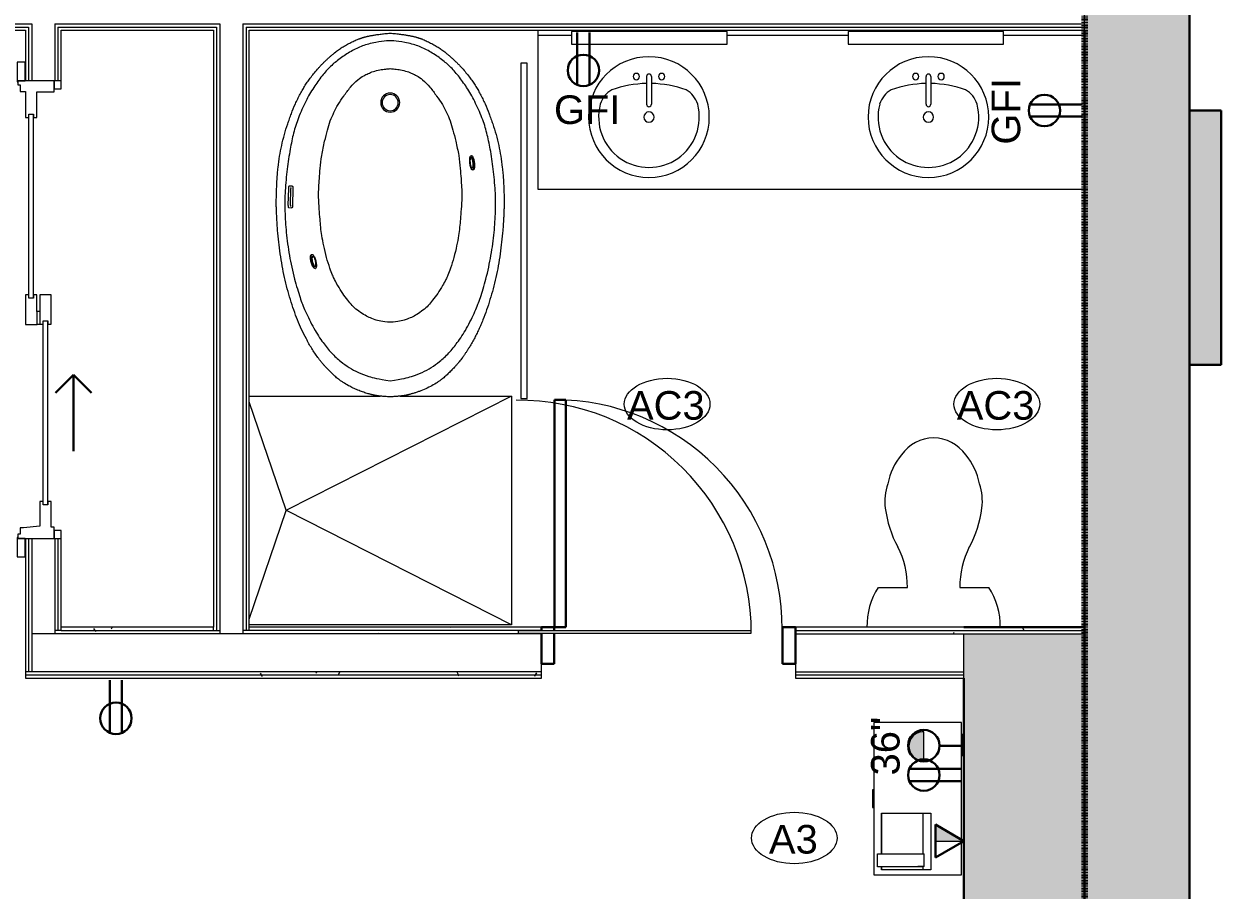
# Model space of a CAD drawing. Header units: inches. Extents: x -1159 to 2819, y -194 to 4438.
# Drawn here: x -165.3 to 23.2, y 214.9 to 351.2 of the extents above; entities that cross this region are included whole.
import ezdxf

# ---------------------------------------------------------------- set-up
doc = ezdxf.new("R2010")
doc.units = ezdxf.units.IN
doc.header["$MEASUREMENT"] = 0
doc.linetypes.add('Dash', pattern=[0.25, 0.125, -0.125])
for name, color, linetype, lineweight in [('A-ANNO-MATC', 214, 'Dash', 140), ('A-ANNO-NOTE', 131, 'Continuous', 40), ('A-DETL-GENF', 92, 'Continuous', 9), ('A-DOOR', 31, 'Continuous', 18), ('A-DOOR-FRAM', 31, 'Continuous', 30), ('A-DOOR-GLAZ', 31, 'Continuous', 9), ('A-DOOR-OPNG', 31, 'Continuous', 30), ('A-GLAZ-CURT', 52, 'Continuous', 9), ('A-WALL', 113, 'Continuous', 18), ('A-WALL-PATT', 111, 'Continuous', 18), ('I-FURN', 30, 'Continuous', 9), ('I-WALL', 2, 'Continuous', 18), ('P-SANR-FIXT', 6, 'Continuous', 9), ('Q-CASE', 31, 'Continuous', 9), ('Q-SPCQ', 91, 'Continuous', 9), ('Q-SPCQ-IDEN', 132, 'Continuous', 9)]:
    doc.layers.add(name, color=color, linetype=linetype, lineweight=lineweight)
doc.styles.add('Arial', font='arial.ttf', dxfattribs={"height": 4.5})
doc.styles.add('Swis721 Lt BT', font='swissl.ttf', dxfattribs={"height": 4.5})
pattern_1 = [(0, (0, 0), (15.36, 3.84), [0.634, -10.886, 0.634, -10.886, -61.44]), (0, (0, 0), (15.36, 3.84), [-23.04, 0.634, -22.406, 0.634, -10.886, -26.88]), (0, (0, 0), (15.36, 3.84), [-57.6, 0.634, -7.046, 0.634, -18.566]), (120, (5.76, 1.92), (-11.005538, 11.38215), [0.634, -10.886, 0.634, -10.886, -61.44]), (120, (5.76, 1.92), (-11.005538, 11.38215), [-23.04, 0.634, -22.406, 0.634, -10.886, -26.88]), (120, (5.76, 1.92), (-11.005538, 11.38215), [-57.6, 0.634, -7.046, 0.634, -18.566]), (240, (7.68, 9.6), (-4.354462, -15.22215), [0.634, -10.886, 0.634, -10.886, -61.44]), (240, (7.68, 9.6), (-4.354462, -15.22215), [-23.04, 0.634, -22.406, 0.634, -10.886, -26.88]), (240, (7.68, 9.6), (-4.354462, -15.22215), [-57.6, 0.634, -7.046, 0.634, -18.566])]

# ---------------------------------------------------------------- blocks, each defined once
blk = doc.blocks.new('Door-Sliding-JELD-WEN-2_Panel-Stationary_Active-Wide_Stile-EpicVue - D6 6_ X 8_-8222146-3RD FLOOR - POWER _ SIGNAL B')
at = {"layer": 'A-DETL-GENF'}
for p, q in [((-35.86, 4.12), (-38.91, 4.12)), ((-38.91, 4.12), (-38.91, 2.86)), ((-36, 2.86), (-36, 4.04)), ((-36, 4.04), (-35.86, 4.04)), ((-35.34, 4.01), (-36, 4.01)), ((-36, 4.01), (-36, -1.74)), ((-35.86, 4.04), (-35.86, 4.12)), ((-35.34, 3.61), (-35.34, 4.01)), ((36, 4.01), (35.34, 4.01)), ((35.34, 4.01), (35.34, 3.61)), ((35.86, 4.12), (35.86, 4.04)), ((38.91, 4.12), (35.86, 4.12)), ((35.86, 4.04), (36, 4.04)), ((36, 4.04), (36, 2.86)), ((36, -1.74), (36, 4.01)), ((38.91, 2.86), (38.91, 4.12)), ((-38.91, 2.86), (-36, 2.86)), ((-34.34, 3.61), (-35.34, 3.61)), ((-34.34, 3.12), (-34.34, 3.61)), ((-34.11, 0.52), (-34.34, 3.12)), ((2.32, 2.8), (-2.37, 2.8)), ((-2.37, 2.8), (-2.37, 0.96)), ((1.78, 1.54), (1.78, 2.29)), ((1.78, 2.29), (2.32, 2.29)), ((2.32, 2.29), (2.32, 2.8)), ((30.2, 2.8), (30.2, 2.29)), ((34.33, 2.8), (30.2, 2.8)), ((30.2, 2.29), (30.75, 2.29)), ((30.75, 2.29), (30.75, 1.54)), ((35.34, 3.61), (34.33, 3.61)), ((34.33, 3.61), (34.33, 2.8)), ((36, 2.86), (38.91, 2.86)), ((-30.21, 0.52), (-34.11, 0.52)), ((-30.75, -0.74), (-30.75, 0.01)), ((-30.75, 0.01), (-30.21, 0.01)), ((-30.21, 0.01), (-30.21, 0.52)), ((-2.37, 0.96), (-2.32, 0.96)), ((-2.32, 1.01), (-2.32, 0.96)), ((-0.28, 1.01), (-2.32, 1.01)), ((-2.32, 0.96), (-2.32, 0.01)), ((-0.28, 0.52), (-2.32, 0.52)), ((-2.32, 0.01), (-1.78, 0.01)), ((-1.78, 0.01), (-1.78, -0.74)), ((-0.28, 0.52), (-0.28, 1.01)), ((-0.28, 1.01), (2.31, 1.01)), ((2.31, 0.52), (-0.28, 0.52)), ((2.31, 1.54), (1.78, 1.54)), ((2.31, 1.01), (2.31, 1.54)), ((2.31, -1.27), (2.31, 0.52)), ((30.75, 1.54), (30.21, 1.54)), ((30.21, 1.54), (30.21, 1.01)), ((30.21, 1.01), (34.25, 1.01)), ((34.25, 1.01), (34.25, -1.74)), ((-36, -1.74), (-34.25, -1.74)), ((-34.25, -1.74), (-34.25, -1.27)), ((-34.25, -1.27), (-30.22, -1.27)), ((-30.22, -0.74), (-30.75, -0.74)), ((-30.22, -1.27), (-30.22, -0.74)), ((-1.78, -0.74), (-2.31, -0.74)), ((-2.31, -0.74), (-2.31, -1.27)), ((-2.31, -1.27), (2.31, -1.27)), ((34.25, -1.74), (36, -1.74))]:
    blk.add_line(p, q, dxfattribs=at)
at = {"layer": 'A-DOOR-FRAM', "lineweight": 9}
for p, q in [((-34.75, -1.74), (-36, -1.74)), ((-36, -1.74), (-36, -2.81)), ((-34.75, -2.81), (-34.75, -1.74)), ((34.75, -1.74), (34.75, -2.81)), ((36, -1.74), (34.75, -1.74)), ((36, -2.81), (36, -1.74)), ((-36, -2.81), (-34.75, -2.81)), ((34.75, -2.81), (36, -2.81))]:
    blk.add_line(p, q, dxfattribs=at)
at = {"layer": 'A-DOOR-GLAZ'}
for p, q in [((1.78, 2.29), (30.75, 2.29)), ((-30.75, 0.01), (-1.78, 0.01)), ((1.78, 1.54), (30.75, 1.54)), ((-30.75, -0.74), (-1.78, -0.74))]:
    blk.add_line(p, q, dxfattribs=at)
at = {"layer": 'A-DOOR-OPNG'}
for p, q in [((-13.1, -1.92), (-10.27, -4.75)), ((-10.27, -4.75), (-22.27, -4.75)), ((-13.1, -7.58), (-10.27, -4.75))]:
    blk.add_line(p, q, dxfattribs=at)
blk = doc.blocks.new('Single Flush - D2 3_ X 8_-8439197-3RD FLOOR - POWER _ SIGNAL B')
at = {"layer": 'A-DOOR', "lineweight": 30}
for p, q in [((16.15625, -4), (17.90625, -4)), ((16.15625, -39.8125), (16.15625, -4)), ((17.90625, -4), (17.90625, -39.8125)), ((17.90625, -39.8125), (16.15625, -39.8125))]:
    blk.add_line(p, q, dxfattribs=at)
at = {"layer": 'A-DOOR', "lineweight": 9}
blk.add_arc((17.90625, -4), 35.8125, 179.5, 270, dxfattribs=at)
at = {"layer": 'A-DOOR-FRAM'}
for p, q in [((-20, 1.75), (-20, -4)), ((-20, 1.75), (-18, 1.75)), ((-18, 1.75), (-18, -4)), ((18.000004, 1.75), (18.000004, -3.0625)), ((18.000004, 1.75), (20.000004, 1.75)), ((20.000004, 1.75), (20.000004, -3.0625)), ((18.000004, -3.4375), (18.000004, -4)), ((20.000004, -3.4375), (20.000004, -4)), ((-20, -4), (-18, -4)), ((18.000004, -4), (20.000004, -4))]:
    blk.add_line(p, q, dxfattribs=at)
blk = doc.blocks.new('Bed_Side_Table_5122 - T-4-6544423-3RD FLOOR - POWER _ SIGNAL B')
at = {"layer": 'I-FURN'}
for p, q in [((12, 3.99), (-12, 3.99)), ((-12, 3.99), (-12, -9.79)), ((12, -9.79), (12, 3.99)), ((-12, -9.79), (-1.38, -9.79)), ((-1.38, -9.79), (-1.38, -10)), ((-1.38, -9.79), (1.38, -9.79)), ((-1.38, -10), (1.38, -10)), ((1.38, -10), (1.38, -9.79)), ((1.38, -9.79), (12, -9.79))]:
    blk.add_line(p, q, dxfattribs=at)
blk = doc.blocks.new('P-Toilet-Floor-3D - Floor Mount-V16-3RD FLOOR - POWER _ SIGNAL B')
at = {"layer": 'P-SANR-FIXT'}
for p, q in [((-8.7, 8.31), (-4.13, 8.31)), ((4.13, 8.31), (8.7, 8.31))]:
    blk.add_line(p, q, dxfattribs=at)
for centre, radius, start, end in [((0.18, 25.42), 6.45, 91.5969, 144.1622), ((-0.18, 25.42), 6.45, 35.8378, 88.4031), ((2.68, 22.72), 10.08, 140.0681, 169.0843), ((-2.68, 22.72), 10.08, 10.9157, 39.9319), ((0.88, 21.86), 8.56, 161.1064, 187.2133), ((-0.88, 21.86), 8.56, 352.7867, 18.8936), ((9.41, 22.94), 17.16, 187.2133, 208.7603), ((-9.41, 22.94), 17.16, 331.2397, 352.7867), ((-17.85, 8.46), 13.72, 359.3911, 27.0003), ((17.85, 8.46), 13.72, 152.9997, 180.6089), ((0.69, 2.25), 11.19, 147.1473, 181.0584), ((-0.69, 2.25), 11.19, 358.9416, 32.8527)]:
    blk.add_arc(centre, radius, start, end, dxfattribs=at)
blk = doc.blocks.new('CW-Single Glass Door - Type 1-8439199-3RD FLOOR - POWER _ SIGNAL B')
at = {"layer": 'A-DOOR'}
for p, q in [((-17.96875, -0.375), (-18.34375, -0.375)), ((-18.34375, -0.375), (-18.34375, -37.0625)), ((-17.96875, -37.0625), (-17.96875, -0.375)), ((-18.34375, -37.0625), (-17.96875, -37.0625))]:
    blk.add_line(p, q, dxfattribs=at)
at = {"layer": 'A-DOOR', "lineweight": 9}
blk.add_arc((-18.34375, -0.375), 36.6875, 270, 0.5, dxfattribs=at)
blk = doc.blocks.new('System Panel - Glazed-8165639-3RD FLOOR - POWER _ SIGNAL B')
at = {"layer": 'A-GLAZ-CURT', "lineweight": 18}
for p, q in [((26.38, -0.75), (-26.38, -0.75)), ((-26.38, -0.75), (-26.38, -1.75)), ((-26.38, -1.75), (26.38, -1.75)), ((26.38, -1.75), (26.38, -0.75))]:
    blk.add_line(p, q, dxfattribs=at)
blk = doc.blocks.new('Vanity Counter Top w Round Sink Hole - 24_ Depth-V26-3RD FLOOR - POWER _ SIGNAL B')
at = {"layer": 'Q-CASE'}
for p, q in [((-52.26, 0), (-52.26, -25)), ((-52.26, -0.75), (-46.97, -0.75)), ((-22.47, -0.75), (-3.43, -0.75)), ((21.07, -0.75), (33.82, -0.75)), ((-52.26, -25), (33.82, -25))]:
    blk.add_line(p, q, dxfattribs=at)
blk = doc.blocks.new('Sink Vanity-Round - 19_ x 19_-4918671-3RD FLOOR - POWER _ SIGNAL B')
at = {"layer": 'P-SANR-FIXT'}
for p, q in [((3.43, 9.73), (3.43, 5.36)), ((4.18, 9.73), (4.18, 5.36))]:
    blk.add_line(p, q, dxfattribs=at)
for centre, radius, start, end in [((3.81, 3.35), 9.5, 90, 270), ((3.81, 3.35), 9.5, 270, 90), ((1.81, 9.73), 0.5, 360, 180), ((1.81, 9.73), 0.5, 180, 360), ((3.81, 9.73), 0.375, 360, 180), ((5.81, 9.73), 0.5, 0, 180), ((5.81, 9.73), 0.5, 180, 360), ((0.05, 4.11), 4.12, 120.7927, 162.1904), ((3.81, -9.17), 17.81, 91.2067, 109.2086), ((3.81, -9.17), 17.81, 70.7914, 88.7933), ((7.56, 4.11), 4.12, 17.8096, 59.2073), ((3.81, 3.35), 7.93, 165.3071, 14.6929), ((3.81, 3.35), 0.812, 360, 180), ((3.81, 5.36), 0.375, 180, 360), ((3.81, 3.35), 0.813, 180, 360)]:
    blk.add_arc(centre, radius, start, end, dxfattribs=at)
blk = doc.blocks.new('downloadobjectfile_id_236f7131-f753-4b41-a4ac-6b6cf5932f67 - Bath tub-7335229-3RD FLOOR - POWER _ SIGNAL B')
at = {"layer": 'P-SANR-FIXT'}
for p, q in [((6.24, -12.4), (6.23, -12.33)), ((8.41, -11.78), (8.42, -11.84)), ((-4.58, -15.85), (-4.58, -15.48)), ((-4.21, -15.32), (-1.45, -15.38)), ((-1.52, -15.72), (-4.15, -15.66)), ((-1.53, -16.05), (-4.15, -15.99)), ((-1.09, -15.55), (-1.1, -15.94))]:
    blk.add_line(p, q, dxfattribs=at)
for centre, radius, start, end in [((-17.67, 0), 1.5, 0, 180), ((-17.67, 0), 1.5, 180, 0), ((-17.67, 0), 1.27, 360, 180), ((-17.67, 0), 1.27, 180, 360), ((-4.14, -15.3), 0.361, 238.436, 268.7436), ((-1.51, -15.36), 0.361, 268.7436, 299.0511)]:
    blk.add_arc(centre, radius, start, end, dxfattribs=at)
for points, knots in [([(-28.62, 0), (-28.59, 0.3), (-28.53, 0.87), (-28.45, 1.49), (-28.39, 1.94), (-28.35, 2.24), (-28.3, 2.53), (-28.26, 2.79), (-28.21, 3.04), (-28.17, 3.26), (-28.13, 3.46), (-28.08, 3.65), (-28.04, 3.83), (-28, 3.99), (-27.96, 4.14), (-27.92, 4.28), (-27.88, 4.41), (-27.84, 4.53), (-27.8, 4.65), (-27.77, 4.76), (-27.73, 4.86), (-27.68, 5), (-27.59, 5.22), (-27.47, 5.51), (-27.31, 5.84), (-27.14, 6.18), (-26.96, 6.54), (-26.76, 6.89), (-26.5, 7.35), (-26.26, 7.75), (-25.99, 8.13), (-25.77, 8.43), (-25.52, 8.74), (-25.23, 9.09), (-24.91, 9.46), (-24.56, 9.85), (-24.2, 10.24), (-23.83, 10.62), (-23.46, 10.98), (-22.97, 11.43), (-22.38, 11.94), (-21.69, 12.48), (-21.04, 12.95), (-20.4, 13.38), (-19.74, 13.78), (-19.02, 14.18), (-18.26, 14.57), (-17.23, 15.06), (-16.2, 15.47), (-15.14, 15.86), (-14.04, 16.24), (-12.63, 16.68), (-10.95, 17.1), (-9.25, 17.42), (-7.78, 17.63), (-6.7, 17.73), (-6.07, 17.79), (-5.42, 17.83), (-4.61, 17.87), (-3.67, 17.91), (-2.84, 17.93), (-2.14, 17.94), (-1.51, 17.94), (-0.86, 17.92), (-0.13, 17.89), (0.68, 17.85), (1.54, 17.8), (2.73, 17.71), (4.26, 17.56), (6.12, 17.32), (8, 17.02), (9.84, 16.66), (11.62, 16.21), (13.32, 15.72), (14.96, 15.19), (16.27, 14.71), (17.29, 14.29), (18.04, 13.95), (18.78, 13.59), (19.52, 13.21), (20.13, 12.86), (20.62, 12.58), (20.99, 12.35), (21.36, 12.12), (21.72, 11.88), (22.09, 11.64), (22.57, 11.3), (23.03, 10.94), (23.47, 10.57), (23.9, 10.19), (24.29, 9.81), (24.65, 9.45), (24.91, 9.19), (25.15, 8.95), (25.38, 8.7), (25.61, 8.44), (25.84, 8.15), (26.09, 7.81), (26.43, 7.3), (26.88, 6.57), (27.37, 5.6), (27.71, 4.76), (27.93, 4.11), (28.06, 3.71), (28.14, 3.41), (28.21, 3.18), (28.25, 3.01), (28.29, 2.87), (28.31, 2.76), (28.34, 2.65), (28.36, 2.55), (28.39, 2.44), (28.41, 2.33), (28.43, 2.2), (28.45, 2.07), (28.47, 1.94), (28.49, 1.79), (28.51, 1.62), (28.52, 1.45), (28.54, 1.26), (28.56, 1.05), (28.58, 0.81), (28.6, 0.48), (28.61, 0.2), (28.63, 0)], [-1, -1, -1, -1, -0.996951, -0.993902, -0.992378, -0.990854, -0.989329, -0.987805, -0.98628, -0.984756, -0.983232, -0.981707, -0.980183, -0.978659, -0.977134, -0.97561, -0.974085, -0.972561, -0.971037, -0.969512, -0.967988, -0.966463, -0.963415, -0.957317, -0.95122, -0.945122, -0.939024, -0.932927, -0.926829, -0.914634, -0.908537, -0.902439, -0.896341, -0.890244, -0.884146, -0.878049, -0.871951, -0.865854, -0.859756, -0.853659, -0.841463, -0.829268, -0.817073, -0.804878, -0.792683, -0.780488, -0.768293, -0.756098, -0.731707, -0.719512, -0.707317, -0.682927, -0.658537, -0.634146, -0.609756, -0.597561, -0.591463, -0.585366, -0.573171, -0.560976, -0.54878, -0.536585, -0.52439, -0.512195, -0.5, -0.487805, -0.47561, -0.463415, -0.439024, -0.414634, -0.390244, -0.365854, -0.341463, -0.317073, -0.292683, -0.268293, -0.256098, -0.243902, -0.231707, -0.219512, -0.207317, -0.20122, -0.195122, -0.189024, -0.182927, -0.176829, -0.170732, -0.158537, -0.152439, -0.146341, -0.134146, -0.128049, -0.121951, -0.115854, -0.109756, -0.103659, -0.097561, -0.091463, -0.085366, -0.073171, -0.060976, -0.04878, -0.042683, -0.036585, -0.033537, -0.030488, -0.027439, -0.025915, -0.02439, -0.022866, -0.021341, -0.019817, -0.018293, -0.016768, -0.015244, -0.01372, -0.012195, -0.010671, -0.009146, -0.007622, -0.006098, -0.004573, -0.003049, 0, 0, 0, 0]), ([(26.08, 0), (25.81, 1.98), (25.43, 3.41), (24.83, 5.05), (23.97, 6.54), (23.1, 7.78), (21.67, 9.36), (19.97, 10.69), (18.1, 11.95), (14.76, 13.58), (13.29, 14.12), (9.78, 15.19), (6.45, 15.9), (2.72, 16.42), (-0.55, 16.6), (-3.75, 16.6), (-7.17, 16.24), (-10.26, 15.8), (-12.92, 15.24), (-15.15, 14.56), (-17.98, 13.29), (-19.96, 12.16), (-21.88, 10.76), (-23.4, 9.44), (-24.61, 7.94), (-25.79, 6.2), (-26.63, 4.38), (-27.13, 2.64), (-27.39, 0.55), (-27.41, 0.17), (-27.41, 0)], [-5.618031, -5.618031, -5.618031, -5.618031, -5.472777, -5.335466, -5.197124, -5.048198, -4.886878, -4.704995, -4.479113, -4.269816, -4.020987, -3.781025, -3.479735, -3.189582, -2.904969, -2.629635, -2.35856, -2.100984, -1.8741, -1.647719, -1.433473, -1.217917, -1.032673, -0.857374, -0.689547, -0.522133, -0.357647, -0.193219, -0.073837, 0, 0, 0, 0]), ([(-9.3, 12.77), (-9.32, 12.79), (-9.32, 12.85), (-9.22, 12.96), (-8.92, 13.12), (-8.32, 13.25), (-7.77, 13.29), (-7.46, 13.26), (-7.31, 13.23), (-7.22, 13.2), (-7.15, 13.16), (-7.1, 13.12), (-7.08, 13.08), (-7.08, 13.05), (-7.08, 13.03)], [-1, -1, -1, -1, -0.923913, -0.847826, -0.695652, -0.521739, -0.347826, -0.26087, -0.217391, -0.173913, -0.130435, -0.086957, -0.043478, 0, 0, 0, 0]), ([(-7.08, 13.03), (-7.1, 13.07), (-7.17, 13.13), (-7.45, 13.21), (-7.92, 13.23), (-8.41, 13.17), (-8.76, 13.09), (-9, 13.01), (-9.14, 12.93), (-9.23, 12.88), (-9.28, 12.82), (-9.3, 12.78), (-9.3, 12.77)], [-1, -1, -1, -1, -0.888889, -0.777778, -0.555556, -0.444444, -0.333333, -0.222222, -0.166667, -0.111111, -0.055556, 0, 0, 0, 0]), ([(-9.3, 12.76), (-9.3, 12.8), (-9.24, 12.87), (-8.98, 13.03), (-8.54, 13.15), (-8.04, 13.21), (-7.68, 13.22), (-7.43, 13.19), (-7.27, 13.16), (-7.18, 13.12), (-7.11, 13.08), (-7.09, 13.05), (-7.08, 13.03)], [-1, -1, -1, -1, -0.888889, -0.777778, -0.555556, -0.444444, -0.333333, -0.222222, -0.166667, -0.111111, -0.055556, 0, 0, 0, 0]), ([(-7.08, 13.03), (-7.07, 13.01), (-7.07, 12.95), (-7.16, 12.83), (-7.47, 12.68), (-8.06, 12.54), (-8.61, 12.51), (-8.93, 12.54), (-9.07, 12.57), (-9.16, 12.6), (-9.23, 12.63), (-9.28, 12.67), (-9.31, 12.72), (-9.31, 12.75), (-9.3, 12.76)], [-1, -1, -1, -1, -0.923913, -0.847826, -0.695652, -0.521739, -0.347826, -0.26087, -0.217391, -0.173913, -0.130435, -0.086957, -0.043478, 0, 0, 0, 0]), ([(-8.99, 12.73), (-8.99, 12.74), (-8.99, 12.78), (-8.93, 12.85), (-8.75, 12.96), (-8.34, 13.06), (-7.93, 13.09), (-7.69, 13.08), (-7.57, 13.06), (-7.5, 13.04), (-7.44, 13.01), (-7.4, 12.99), (-7.38, 12.96), (-7.37, 12.93), (-7.38, 12.92)], [-1, -1, -1, -1, -0.931818, -0.863636, -0.727273, -0.545455, -0.363636, -0.272727, -0.227273, -0.181818, -0.136364, -0.090909, -0.045455, 0, 0, 0, 0]), ([(-7.38, 12.92), (-7.38, 12.94), (-7.42, 12.98), (-7.56, 13.04), (-7.89, 13.07), (-8.32, 13.03), (-8.6, 12.97), (-8.74, 12.92), (-8.82, 12.88), (-8.89, 12.84), (-8.95, 12.8), (-8.98, 12.76), (-8.99, 12.74), (-8.99, 12.73)], [-1, -1, -1, -1, -0.907895, -0.815789, -0.631579, -0.421053, -0.315789, -0.263158, -0.210526, -0.157895, -0.105263, -0.052632, 0, 0, 0, 0]), ([(-7.38, 12.92), (-7.38, 12.94), (-7.42, 12.98), (-7.56, 13.04), (-7.89, 13.08), (-8.32, 13.03), (-8.6, 12.97), (-8.74, 12.92), (-8.82, 12.88), (-8.89, 12.84), (-8.95, 12.8), (-8.98, 12.77), (-8.99, 12.74), (-8.99, 12.73)], [-1, -1, -1, -1, -0.907895, -0.815789, -0.631579, -0.421053, -0.315789, -0.263158, -0.210526, -0.157895, -0.105263, -0.052632, 0, 0, 0, 0]), ([(-8.99, 12.73), (-8.99, 12.71), (-8.98, 12.67), (-8.91, 12.62), (-8.7, 12.56), (-8.28, 12.55), (-7.87, 12.62), (-7.64, 12.69), (-7.53, 12.74), (-7.47, 12.78), (-7.42, 12.81), (-7.39, 12.85), (-7.37, 12.89), (-7.37, 12.91), (-7.38, 12.92)], [-1, -1, -1, -1, -0.931818, -0.863636, -0.727273, -0.545455, -0.363636, -0.272727, -0.227273, -0.181818, -0.136364, -0.090909, -0.045455, 0, 0, 0, 0]), ([(-23.03, 0), (-23, 0.26), (-22.94, 0.81), (-22.84, 1.69), (-22.59, 2.68), (-22.24, 3.5), (-21.9, 4.24), (-21.28, 5.13), (-20.02, 6.38), (-18.79, 7.24), (-17.34, 8.3), (-16.19, 8.83), (-14.78, 9.49), (-13.21, 9.91), (-11.69, 10.32), (-9.26, 10.84), (-7.46, 11.03), (-5.73, 11.15), (-4.35, 11.24), (-2.86, 11.31), (-0.86, 11.17), (0.6, 11.06), (1.97, 10.94), (3.28, 10.79), (4.84, 10.46), (6.69, 10.07), (8.26, 9.53), (9.49, 9.08), (10.13, 8.79), (11.18, 8.22), (12.38, 7.51), (13.41, 6.67), (14.26, 6.02), (14.98, 5.22), (15.69, 4.17), (16.13, 3.34), (16.48, 2.48), (16.8, 1.27), (16.89, 0)], [0, 0, 0, 0, 0.047345, 0.115723, 0.19351, 0.269307, 0.346639, 0.448626, 0.569535, 0.710585, 0.837412, 0.965834, 1.089275, 1.221504, 1.379424, 1.542502, 1.709853, 1.846586, 1.974575, 2.110229, 2.248047, 2.382573, 2.497843, 2.616873, 2.750285, 2.893499, 3.028519, 3.130561, 3.219517, 3.311092, 3.420073, 3.525267, 3.621606, 3.716304, 3.80775, 3.89499, 3.981678, 4.077503, 4.077503, 4.077503, 4.077503]), ([(28.63, 0), (28.62, -0.15), (28.6, -0.43), (28.58, -0.82), (28.55, -1.16), (28.52, -1.45), (28.5, -1.71), (28.47, -1.94), (28.44, -2.14), (28.41, -2.29), (28.39, -2.41), (28.37, -2.52), (28.35, -2.63), (28.32, -2.73), (28.3, -2.84), (28.26, -2.97), (28.22, -3.13), (28.16, -3.35), (28.05, -3.75), (27.86, -4.35), (27.58, -5.1), (27.25, -5.84), (26.83, -6.64), (26.43, -7.3), (26.09, -7.81), (25.84, -8.15), (25.61, -8.44), (25.38, -8.7), (25.15, -8.95), (24.91, -9.19), (24.65, -9.45), (24.29, -9.81), (23.9, -10.19), (23.47, -10.57), (23.14, -10.85), (22.8, -11.12), (22.33, -11.47), (21.73, -11.89), (20.99, -12.36), (20.26, -12.8), (19.27, -13.34), (18.04, -13.96), (16.54, -14.62), (14.96, -15.19), (13.32, -15.72), (11.62, -16.21), (9.84, -16.66), (8, -17.02), (6.12, -17.32), (4.26, -17.56), (2.73, -17.71), (1.54, -17.8), (0.68, -17.85), (-0.13, -17.89), (-0.86, -17.92), (-1.51, -17.94), (-2.14, -17.94), (-2.84, -17.93), (-3.67, -17.91), (-4.61, -17.87), (-5.42, -17.83), (-6.07, -17.79), (-6.7, -17.73), (-7.78, -17.63), (-9.25, -17.42), (-10.95, -17.1), (-12.63, -16.68), (-14.04, -16.24), (-15.14, -15.86), (-16.2, -15.47), (-17.23, -15.06), (-18.26, -14.57), (-19.02, -14.18), (-19.74, -13.78), (-20.4, -13.38), (-21.04, -12.95), (-21.69, -12.48), (-22.38, -11.94), (-22.97, -11.43), (-23.46, -10.98), (-23.83, -10.62), (-24.2, -10.24), (-24.56, -9.85), (-24.91, -9.46), (-25.23, -9.09), (-25.52, -8.74), (-25.77, -8.43), (-25.99, -8.13), (-26.26, -7.75), (-26.5, -7.35), (-26.76, -6.89), (-26.96, -6.54), (-27.14, -6.18), (-27.31, -5.84), (-27.47, -5.51), (-27.59, -5.22), (-27.68, -5), (-27.73, -4.86), (-27.77, -4.76), (-27.8, -4.65), (-27.84, -4.53), (-27.88, -4.41), (-27.92, -4.28), (-27.96, -4.14), (-28, -3.99), (-28.04, -3.83), (-28.08, -3.65), (-28.13, -3.46), (-28.17, -3.26), (-28.21, -3.04), (-28.26, -2.79), (-28.3, -2.53), (-28.35, -2.24), (-28.39, -1.94), (-28.45, -1.49), (-28.53, -0.87), (-28.59, -0.3), (-28.62, 0)], [-1, -1, -1, -1, -0.997713, -0.995427, -0.99314, -0.990854, -0.988567, -0.98628, -0.983994, -0.981707, -0.980564, -0.979421, -0.977134, -0.975991, -0.974848, -0.972561, -0.970274, -0.967988, -0.963415, -0.954268, -0.945122, -0.935976, -0.926829, -0.914634, -0.908537, -0.902439, -0.896341, -0.890244, -0.884146, -0.878049, -0.871951, -0.865854, -0.853659, -0.847561, -0.841463, -0.835366, -0.829268, -0.817073, -0.804878, -0.792683, -0.780488, -0.756098, -0.731707, -0.707317, -0.682927, -0.658537, -0.634146, -0.609756, -0.585366, -0.560976, -0.536585, -0.52439, -0.512195, -0.5, -0.487805, -0.47561, -0.463415, -0.45122, -0.439024, -0.426829, -0.414634, -0.408537, -0.402439, -0.390244, -0.365854, -0.341463, -0.317073, -0.292683, -0.280488, -0.268293, -0.243902, -0.231707, -0.219512, -0.207317, -0.195122, -0.182927, -0.170732, -0.158537, -0.146341, -0.140244, -0.134146, -0.128049, -0.121951, -0.115854, -0.109756, -0.103659, -0.097561, -0.091463, -0.085366, -0.073171, -0.067073, -0.060976, -0.054878, -0.04878, -0.042683, -0.036585, -0.033537, -0.032012, -0.030488, -0.028963, -0.027439, -0.025915, -0.02439, -0.022866, -0.021341, -0.019817, -0.018293, -0.016768, -0.015244, -0.01372, -0.012195, -0.010671, -0.009146, -0.007622, -0.006098, -0.003049, 0, 0, 0, 0]), ([(-27.41, 0), (-27.41, -0.17), (-27.39, -0.55), (-27.13, -2.64), (-26.63, -4.38), (-25.79, -6.2), (-24.61, -7.94), (-23.4, -9.44), (-21.88, -10.76), (-19.96, -12.16), (-17.98, -13.29), (-15.15, -14.56), (-12.92, -15.24), (-10.26, -15.8), (-7.17, -16.24), (-3.75, -16.6), (-0.55, -16.6), (2.72, -16.42), (6.45, -15.9), (9.78, -15.19), (13.29, -14.12), (14.76, -13.58), (18.1, -11.95), (19.97, -10.69), (21.67, -9.36), (23.1, -7.78), (23.97, -6.54), (24.83, -5.05), (25.43, -3.41), (25.81, -1.98), (26.08, 0)], [-5.618031, -5.618031, -5.618031, -5.618031, -5.544194, -5.424812, -5.260384, -5.095898, -4.928484, -4.760658, -4.585358, -4.400115, -4.184559, -3.970312, -3.743931, -3.517047, -3.259472, -2.988396, -2.713063, -2.428449, -2.138296, -1.837006, -1.597044, -1.348216, -1.138919, -0.913036, -0.731154, -0.569833, -0.420907, -0.282566, -0.145254, 0, 0, 0, 0]), ([(16.89, 0), (16.8, -1.27), (16.48, -2.48), (16.13, -3.34), (15.69, -4.17), (14.98, -5.22), (14.26, -6.02), (13.41, -6.67), (12.38, -7.51), (11.18, -8.22), (10.13, -8.79), (9.49, -9.08), (8.26, -9.53), (6.69, -10.07), (4.84, -10.46), (3.28, -10.79), (1.97, -10.94), (0.6, -11.06), (-0.86, -11.17), (-2.86, -11.31), (-4.35, -11.24), (-5.73, -11.15), (-7.46, -11.03), (-9.26, -10.84), (-11.69, -10.32), (-13.21, -9.91), (-14.78, -9.49), (-16.19, -8.83), (-17.34, -8.3), (-18.79, -7.24), (-20.02, -6.38), (-21.28, -5.13), (-21.9, -4.24), (-22.24, -3.5), (-22.59, -2.68), (-22.84, -1.69), (-22.94, -0.81), (-23, -0.26), (-23.03, 0)], [0, 0, 0, 0, 0.095825, 0.182513, 0.269753, 0.361199, 0.455897, 0.552236, 0.65743, 0.766411, 0.857986, 0.946942, 1.048984, 1.184003, 1.327218, 1.460629, 1.57966, 1.69493, 1.829456, 1.967274, 2.102928, 2.230917, 2.36765, 2.535001, 2.698079, 2.855999, 2.988228, 3.111669, 3.240091, 3.366918, 3.507968, 3.628876, 3.730864, 3.808196, 3.883993, 3.961779, 4.030158, 4.077503, 4.077503, 4.077503, 4.077503]), ([(6.23, -12.33), (6.21, -12.3), (6.23, -12.22), (6.4, -12.04), (6.76, -11.85), (7.21, -11.72), (7.55, -11.65), (7.82, -11.62), (8.01, -11.62), (8.14, -11.63), (8.24, -11.66), (8.32, -11.69), (8.38, -11.73), (8.4, -11.76), (8.41, -11.78)], [-1, -1, -1, -1, -0.9, -0.8, -0.6, -0.5, -0.4, -0.3, -0.25, -0.2, -0.15, -0.1, -0.05, 0, 0, 0, 0]), ([(8.41, -11.78), (8.42, -11.81), (8.4, -11.89), (8.24, -12.07), (7.88, -12.26), (7.42, -12.4), (7.07, -12.47), (6.8, -12.5), (6.61, -12.49), (6.49, -12.48), (6.39, -12.46), (6.31, -12.43), (6.25, -12.38), (6.23, -12.35), (6.23, -12.33)], [-1, -1, -1, -1, -0.9, -0.8, -0.6, -0.5, -0.4, -0.3, -0.25, -0.2, -0.15, -0.1, -0.05, 0, 0, 0, 0]), ([(6.23, -12.33), (6.24, -12.37), (6.29, -12.43), (6.54, -12.51), (6.96, -12.49), (7.42, -12.4), (7.76, -12.3), (8.01, -12.19), (8.17, -12.1), (8.27, -12.03), (8.34, -11.96), (8.39, -11.9), (8.41, -11.83), (8.41, -11.8), (8.41, -11.78)], [-1, -1, -1, -1, -0.9, -0.8, -0.6, -0.5, -0.4, -0.3, -0.25, -0.2, -0.15, -0.1, -0.05, 0, 0, 0, 0]), ([(8.42, -11.84), (8.43, -11.87), (8.42, -11.95), (8.25, -12.13), (7.89, -12.32), (7.45, -12.46), (7.1, -12.53), (6.83, -12.55), (6.64, -12.55), (6.51, -12.54), (6.41, -12.52), (6.33, -12.49), (6.27, -12.45), (6.25, -12.41), (6.24, -12.4)], [-1, -1, -1, -1, -0.9, -0.8, -0.6, -0.5, -0.4, -0.3, -0.25, -0.2, -0.15, -0.1, -0.05, 0, 0, 0, 0]), ([(8.09, -11.82), (8.09, -11.78), (8.05, -11.73), (7.83, -11.67), (7.43, -11.7), (7.01, -11.81), (6.77, -11.92), (6.67, -11.99), (6.6, -12.03), (6.55, -12.08), (6.52, -12.13), (6.51, -12.17), (6.51, -12.2), (6.52, -12.21)], [-1, -1, -1, -1, -0.880952, -0.761905, -0.571429, -0.380952, -0.285714, -0.238095, -0.190476, -0.142857, -0.095238, -0.047619, 0, 0, 0, 0]), ([(6.52, -12.21), (6.53, -12.23), (6.56, -12.27), (6.72, -12.32), (7.05, -12.32), (7.48, -12.23), (7.74, -12.12), (7.87, -12.06), (7.95, -12.01), (8.02, -11.96), (8.06, -11.91), (8.09, -11.86), (8.1, -11.83), (8.09, -11.82)], [-1, -1, -1, -1, -0.907895, -0.815789, -0.631579, -0.421053, -0.315789, -0.263158, -0.210526, -0.157895, -0.105263, -0.052632, 0, 0, 0, 0]), ([(8.09, -11.82), (8.11, -11.85), (8.09, -11.92), (7.93, -12.07), (7.56, -12.23), (7.14, -12.33), (6.88, -12.34), (6.75, -12.34), (6.67, -12.33), (6.61, -12.31), (6.56, -12.28), (6.53, -12.25), (6.52, -12.22), (6.52, -12.21)], [-1, -1, -1, -1, -0.880952, -0.761905, -0.571429, -0.380952, -0.285714, -0.238095, -0.190476, -0.142857, -0.095238, -0.047619, 0, 0, 0, 0]), ([(6.52, -12.21), (6.53, -12.23), (6.56, -12.27), (6.72, -12.32), (7.05, -12.32), (7.48, -12.23), (7.74, -12.12), (7.87, -12.06), (7.95, -12.01), (8.02, -11.96), (8.06, -11.91), (8.09, -11.86), (8.1, -11.83), (8.09, -11.82)], [-1, -1, -1, -1, -0.907895, -0.815789, -0.631579, -0.421053, -0.315789, -0.263158, -0.210526, -0.157895, -0.105263, -0.052632, 0, 0, 0, 0]), ([(-4.58, -15.48), (-4.57, -15.46), (-4.57, -15.45), (-4.56, -15.43), (-4.56, -15.43), (-4.56, -15.42), (-4.55, -15.42), (-4.55, -15.41), (-4.54, -15.4), (-4.53, -15.4), (-4.53, -15.39), (-4.52, -15.39), (-4.51, -15.38), (-4.5, -15.38), (-4.49, -15.37), (-4.48, -15.37), (-4.46, -15.36), (-4.44, -15.35), (-4.43, -15.35), (-4.41, -15.34), (-4.4, -15.34), (-4.38, -15.34), (-4.37, -15.33), (-4.34, -15.33), (-4.3, -15.32), (-4.26, -15.32), (-4.23, -15.32), (-4.21, -15.32)], [-1, -1, -1, -1, -0.958333, -0.942708, -0.916667, -0.895833, -0.875, -0.854167, -0.8125, -0.770833, -0.729167, -0.697917, -0.666667, -0.625, -0.583333, -0.541667, -0.5, -0.416667, -0.375, -0.333333, -0.291667, -0.25, -0.208333, -0.166667, -0.083333, -0.041667, 0, 0, 0, 0]), ([(-4.15, -15.99), (-4.18, -15.99), (-4.26, -15.98), (-4.35, -15.97), (-4.43, -15.95), (-4.49, -15.94), (-4.53, -15.92), (-4.56, -15.9), (-4.58, -15.87), (-4.58, -15.86), (-4.58, -15.85)], [-1, -1, -1, -1, -0.888889, -0.666667, -0.555556, -0.444444, -0.333333, -0.222222, -0.111111, 0, 0, 0, 0]), ([(-1.1, -15.94), (-1.1, -15.95), (-1.11, -15.96), (-1.15, -15.99), (-1.26, -16.03), (-1.42, -16.05), (-1.53, -16.05)], [-1, -1, -1, -1, -0.875, -0.75, -0.5, 0, 0, 0, 0]), ([(-1.45, -15.38), (-1.43, -15.38), (-1.4, -15.38), (-1.36, -15.39), (-1.33, -15.39), (-1.31, -15.4), (-1.29, -15.4), (-1.27, -15.4), (-1.26, -15.41), (-1.24, -15.41), (-1.22, -15.42), (-1.2, -15.43), (-1.18, -15.44), (-1.17, -15.44), (-1.16, -15.45), (-1.15, -15.46), (-1.14, -15.46), (-1.13, -15.47), (-1.13, -15.47), (-1.12, -15.48), (-1.11, -15.49), (-1.11, -15.49), (-1.1, -15.5), (-1.1, -15.51), (-1.1, -15.51), (-1.09, -15.52), (-1.09, -15.54), (-1.09, -15.55)], [-1, -1, -1, -1, -0.958333, -0.916667, -0.875, -0.833333, -0.791667, -0.75, -0.708333, -0.666667, -0.583333, -0.5, -0.458333, -0.416667, -0.375, -0.333333, -0.302083, -0.270833, -0.229167, -0.1875, -0.145833, -0.125, -0.104167, -0.080729, -0.057292, -0.041667, 0, 0, 0, 0])]:
    blk.add_open_spline(points, degree=3, knots=knots, dxfattribs=at)
blk = doc.blocks.new('Speaker_Phone_6931 - Phone-7340356-3RD FLOOR - POWER _ SIGNAL B')
at = {"layer": 'Q-SPCQ'}
for p, q in [((-14.18, -4.45), (-5.3, -4.45)), ((-14.18, -12.24), (-14.18, -4.45)), ((-14.18, -4.45), (-5.3, -4.45)), ((-14.18, -12.24), (-14.18, -4.45)), ((-7.79, -6.51), (-7.79, -5.51)), ((-5.79, -5.51), (-7.79, -5.51)), ((-5.79, -5.51), (-5.79, -6.51)), ((-5.3, -4.45), (-5.3, -12.24)), ((-5.3, -4.45), (-5.3, -12.24)), ((-14.18, -5.69), (-7.79, -5.69)), ((-7.79, -12.85), (-7.79, -5.69)), ((-5.79, -5.69), (-5.3, -5.69)), ((-5.77, -5.69), (-5.77, -12.85)), ((-7.79, -12.24), (-14.18, -12.24)), ((-14.18, -12.24), (-7.79, -12.24)), ((-7.79, -12.85), (-7.79, -12.24)), ((-5.77, -12.85), (-7.79, -12.85)), ((-5.77, -12.85), (-7.79, -12.85)), ((-5.79, -12.24), (-5.3, -12.24)), ((-5.77, -12.24), (-5.77, -12.85)), ((-5.3, -12.24), (-5.77, -12.24))]:
    blk.add_line(p, q, dxfattribs=at)
blk = doc.blocks.new('AC3 - AC3-7344563-3RD FLOOR - POWER _ SIGNAL B')
at = {"layer": 'Q-SPCQ'}
for p, q in [((12.25, 5), (-12.25, 5)), ((-12.25, 5), (-12.25, 3)), ((12.25, 3), (12.25, 5)), ((-12.25, 3), (12.25, 3))]:
    blk.add_line(p, q, dxfattribs=at)
blk = doc.blocks.new('Shower Floor - Shower Floor-7572832-3RD FLOOR - POWER _ SIGNAL B')
at = {"layer": 'P-SANR-FIXT'}
for p, q in [((-17.91, -41.63), (-17.91, -0.3)), ((-17.01, -0.31), (0.07, -6.12)), ((0.12, -6.12), (17.19, -0.31)), ((18.09, -0.31), (18.09, -20.94)), ((-17.91, -41.63), (0.07, -6.17)), ((0.09, -6.12), (0.07, -6.12)), ((0.09, -6.12), (0.07, -6.17)), ((0.12, -6.12), (0.07, -6.12)), ((0.07, -6.12), (0.07, -6.17)), ((0.07, -6.17), (0.12, -6.17)), ((0.09, -6.12), (0.12, -6.12)), ((0.09, -6.12), (0.12, -6.17)), ((0.12, -6.17), (0.12, -6.12)), ((18.09, -41.63), (0.12, -6.17)), ((18.09, -24.08), (18.09, -41.63)), ((18.09, -41.63), (-17.91, -41.63))]:
    blk.add_line(p, q, dxfattribs=at)
blk = doc.blocks.new('Appliance_Specialty Equipment Tag - Standard-3515593-3RD FLOOR - POWER _ SIGNAL B')
at = {"layer": 'Q-SPCQ-IDEN'}
blk.add_ellipse((-0.0499, 0.0037), major_axis=(-0.1406, 0), ratio=0.600473, dxfattribs=at)

msp = doc.modelspace()

# ---------------------------------------------------------------- hatches: boundary and pattern name
at = {"layer": 'A-ANNO-NOTE', "lineweight": 9}
for points in [[(-25.26, 239.19), (-24.45, 239.69), (-24.88, 239.48)], [(-24.67, 235.56), (-24.45, 239.69), (-25.26, 239.19)], [(-23.75, 235.33), (-24.45, 239.69), (-24.67, 235.56)], [(-23.75, 235.33), (-23.83, 239.82), (-24.45, 239.69)], [(-23.75, 235.33), (-23.59, 239.83), (-23.83, 239.82)], [(-23.75, 235.33), (-23.59, 235.33), (-23.59, 239.83)], [(-25.72, 236.61), (-25.89, 238.01), (-25.94, 237.54)], [(-25.72, 236.61), (-25.94, 237.54), (-25.88, 237.07)], [(-25.89, 238.01), (-25.26, 239.19), (-25.78, 238.4)], [(-25.72, 236.61), (-25.26, 239.19), (-25.89, 238.01)], [(-25.78, 238.4), (-25.26, 239.19), (-25.42, 239.01)], [(-24.88, 235.67), (-25.26, 239.19), (-25.72, 236.61)], [(-24.67, 235.56), (-25.26, 239.19), (-24.88, 235.67)], [(-24.88, 235.67), (-25.72, 236.61), (-25.26, 235.97)], [(-23.75, 235.33), (-24.67, 235.56), (-24.07, 235.36)], [(-17.28, 222.66), (-21.75, 225.24), (-21.75, 222.66)]]:
    msp.add_hatch(color=256, dxfattribs=at).paths.add_polyline_path(points, flags=0)
at = {"layer": 'A-WALL-PATT', "lineweight": 9}
h = msp.add_hatch(color=7, dxfattribs=at)
h.paths.add_polyline_path([(1.72, -1.17), (18.22, -1.17), (18.22, 814.52), (1.72, 814.52), (1.72, 80.88)], flags=0)
h.paths.add_polyline_path([(4.97, 425.61), (4.97, 450.11), (6.97, 450.11), (6.97, 425.61)], flags=0)
h.paths.add_polyline_path([(4.97, 471.43), (4.97, 495.93), (6.97, 495.93), (6.97, 471.43), (5.87, 471.43)], flags=0)
for points in [[(23.22, 297.59), (23.22, 337.59), (18.22, 337.59), (18.22, 297.59)], [(-12.16, 164.21), (1.72, 164.21), (1.72, 255.29), (-17.28, 255.29), (-17.28, 164.21), (-12.66, 164.21)]]:
    msp.add_hatch(color=7, dxfattribs=at).paths.add_polyline_path(points, flags=0)
h = msp.add_hatch(dxfattribs=at)
h.set_pattern_fill('FP_1', color=256, style=0, pattern_type=2)
h.set_pattern_definition(pattern_1)
h.paths.add_polyline_path([(1.72, 255.29), (1.72, 255.79), (-43.82, 255.79), (-43.82, 255.29), (-8.72, 255.29)], flags=0)
h.paths.add_polyline_path([(-87.45, 255.29), (-83.82, 255.29), (-83.82, 255.35), (-87.45, 255.35), (-87.45, 255.72), (-83.82, 255.72), (-83.82, 255.79), (-130.82, 255.79), (-130.82, 255.29), (-107.82, 255.29)], flags=0)
h.paths.add_polyline_path([(-160.45, 255.29), (-134.45, 255.29), (-134.45, 255.79), (-160.45, 255.79)], flags=0)
h = msp.add_hatch(dxfattribs=at)
h.set_pattern_fill('FP_1', color=256, style=0, pattern_type=2)
h.set_pattern_definition(pattern_1)
h.paths.add_polyline_path([(1.72, 255.79), (1.72, 256.29), (-43.82, 256.29), (-43.82, 255.79), (-8.72, 255.79)], flags=0)
h.paths.add_polyline_path([(-129.82, 255.79), (-83.82, 255.79), (-83.82, 256.29), (-129.82, 256.29)], flags=0)
h.paths.add_polyline_path([(-135.45, 255.79), (-135.45, 256.29), (-159.45, 256.29), (-159.45, 255.79), (-147.46, 255.79)], flags=0)
h = msp.add_hatch(dxfattribs=at)
h.set_pattern_fill('FP_1', color=256, style=0, pattern_type=2)
h.set_pattern_definition(pattern_1)
h.paths.add_polyline_path([(-28.54, 248.79), (-17.28, 248.79), (-17.28, 249.29), (-43.82, 249.29), (-43.82, 248.79)], flags=0)
h.paths.add_polyline_path([(-83.82, 248.79), (-83.82, 249.29), (-165.07, 249.29), (-165.07, 248.79), (-107.82, 248.79)], flags=0)
h = msp.add_hatch(dxfattribs=at)
h.set_pattern_fill('FP_1', color=256, style=0, pattern_type=2)
h.set_pattern_definition(pattern_1)
h.paths.add_polyline_path([(-28.54, 248.29), (-17.28, 248.29), (-17.28, 248.79), (-43.82, 248.79), (-43.82, 248.29)], flags=0)
h.paths.add_polyline_path([(-83.82, 248.29), (-83.82, 248.79), (-165.07, 248.79), (-165.07, 248.29), (-107.82, 248.29)], flags=0)

# ---------------------------------------------------------------- linework, layer by layer
at = {"layer": 'A-ANNO-MATC'}
msp.add_line((1.72, 857.52), (1.72, -90.48), dxfattribs=at)
at = {"layer": 'A-ANNO-NOTE', "lineweight": 30}
for p, q in [((-78.16, 349.9), (-78.16, 341.64)), ((-76.24, 349.9), (-76.24, 341.64)), ((1.39, 338.57), (-6.87, 338.57)), ((1.39, 336.65), (-6.87, 336.65)), ((-151.78, 247.96), (-151.78, 239.7)), ((-149.87, 247.96), (-149.87, 239.7)), ((-17.61, 236.03), (-17.61, 239.53)), ((-17.61, 237.66), (-21.12, 237.66)), ((-17.61, 234), (-25.87, 234)), ((-17.61, 232.08), (-25.87, 232.08)), ((-17.28, 222.66), (-21.75, 225.24)), ((-21.75, 220.08), (-21.75, 225.24)), ((-17.28, 222.66), (-21.75, 220.08))]:
    msp.add_line(p, q, dxfattribs=at)
at = {"layer": 'A-ANNO-NOTE', "lineweight": 9}
for p, q in [((-23.59, 235.33), (-23.59, 239.83)), ((-17.28, 222.66), (-21.75, 225.24)), ((-21.75, 225.24), (-21.75, 222.66)), ((-21.75, 222.66), (-17.28, 222.66))]:
    msp.add_line(p, q, dxfattribs=at)
at = {"layer": 'A-ANNO-NOTE', "lineweight": 30}
for centre, radius in [((-77.2, 343.92), 2.47), ((-4.59, 337.61), 2.48), ((-150.82, 241.98), 2.48), ((-23.59, 237.67), 2.48), ((-23.59, 233.04), 2.48)]:
    msp.add_circle(centre, radius, dxfattribs=at)
at = {"layer": 'A-ANNO-NOTE', "lineweight": 9}
msp.add_arc((-23.69, 237.58), 2.25, 87.6427, 272.3573, dxfattribs=at)
at = {"layer": 'A-WALL', "color": 8, "lineweight": 30}
for p, q in [((18.22, 22.83), (18.22, 814.52)), ((1.72, 350.23), (1.72, 106.47)), ((1.72, 256.29), (-17.28, 256.29)), ((-17.28, 248.29), (-17.28, 164.21))]:
    msp.add_line(p, q, dxfattribs=at)
at = {"layer": 'A-WALL'}
for p, q in [((1.72, 350.23), (1.72, 355.86)), ((-268.08, 351.23), (-164.07, 351.23)), ((-268.08, 350.73), (-164.57, 350.73)), ((-164.57, 350.73), (-164.57, 342.29)), ((-164.07, 351.23), (-164.07, 342.29)), ((-160.45, 351.23), (-160.45, 342.29)), ((-160.45, 351.23), (-134.45, 351.23)), ((-159.95, 350.73), (-159.95, 342.29)), ((-159.95, 350.73), (-134.95, 350.73)), ((-134.95, 350.73), (-134.95, 255.79)), ((-134.45, 351.23), (-134.45, 255.29)), ((-130.82, 351.23), (-130.82, 255.29)), ((-130.82, 351.23), (1.72, 351.23)), ((-130.32, 350.73), (-130.32, 255.79)), ((-130.32, 350.73), (1.72, 350.73)), ((-164.57, 270.29), (-164.57, 249.29)), ((-164.07, 270.29), (-164.07, 249.29)), ((-160.45, 270.29), (-160.45, 255.29)), ((-159.95, 270.29), (-159.95, 255.79)), ((-83.82, 255.29), (-164.07, 255.29)), ((-159.45, 255.79), (-160.45, 255.79)), ((-159.45, 255.79), (-159.45, 256.29)), ((-159.45, 255.79), (-134.45, 255.79)), ((-135.45, 255.79), (-135.45, 256.29)), ((-83.82, 255.79), (-130.82, 255.79)), ((-129.82, 255.79), (-129.82, 256.29)), ((-43.82, 255.79), (1.72, 255.79)), ((-43.82, 255.29), (1.72, 255.29)), ((-17.28, 248.29), (-17.28, 255.29)), ((-83.82, 249.29), (-165.07, 249.29)), ((-43.82, 249.29), (-17.28, 249.29)), ((-165.07, 248.79), (-83.82, 248.79)), ((-43.82, 248.79), (-17.28, 248.79))]:
    msp.add_line(p, q, dxfattribs=at)
at = {"layer": 'I-WALL'}
for p, q in [((-213.07, 350.23), (-165.07, 350.23)), ((-165.07, 350.23), (-165.07, 342.29)), ((-159.45, 342.29), (-159.45, 350.23)), ((-159.45, 350.23), (-135.45, 350.23)), ((-135.45, 350.23), (-135.45, 256.29)), ((-129.82, 256.29), (-129.82, 350.23)), ((-129.82, 350.23), (1.72, 350.23)), ((-165.07, 270.29), (-165.07, 248.29)), ((-159.45, 256.29), (-159.45, 270.29)), ((-135.45, 256.29), (-159.45, 256.29)), ((-83.82, 256.29), (-129.82, 256.29)), ((-83.82, 255.72), (-83.82, 256.29)), ((-83.82, 248.29), (-83.82, 255.35)), ((-17.28, 256.29), (-43.82, 256.29)), ((-43.82, 256.29), (-43.82, 248.29)), ((-165.07, 248.29), (-83.82, 248.29)), ((-43.82, 248.29), (-17.28, 248.29))]:
    msp.add_line(p, q, dxfattribs=at)
at = {"layer": 'I-WALL', "color": 8, "lineweight": 30}
for p, q in [((23.22, 337.59), (18.22, 337.59)), ((23.22, 297.59), (23.22, 337.59)), ((18.22, 297.59), (23.22, 297.59))]:
    msp.add_line(p, q, dxfattribs=at)

# ---------------------------------------------------------------- block references
at = {"layer": 'A-DOOR'}
for name, p, rotation in [('Door-Sliding-JELD-WEN-2_Panel-Stationary_Active-Wide_Stile-EpicVue - D6 6_ X 8_-8222146-3RD FLOOR - POWER _ SIGNAL B', (-162.26, 306.29), 89.99999999999991), ('CW-Single Glass Door - Type 1-8439199-3RD FLOOR - POWER _ SIGNAL B', (-87.82, 273.69), 89.99999999999966), ('Single Flush - D2 3_ X 8_-8439197-3RD FLOOR - POWER _ SIGNAL B', (-63.82, 252.29), 180)]:
    msp.add_blockref(name, p, dxfattribs=dict(at, rotation=rotation))
at = {"layer": 'A-GLAZ-CURT', "rotation": 89.99999999999966}
msp.add_blockref('System Panel - Glazed-8165639-3RD FLOOR - POWER _ SIGNAL B', (-87.82, 318.67), dxfattribs=at)
at = {"layer": 'I-FURN', "rotation": 270.0000000000001}
msp.add_blockref('Bed_Side_Table_5122 - T-4-6544423-3RD FLOOR - POWER _ SIGNAL B', (-21.65, 229.32), dxfattribs=at)
at = {"layer": 'P-SANR-FIXT'}
for name, p, rotation in [('downloadobjectfile_id_236f7131-f753-4b41-a4ac-6b6cf5932f67 - Bath tub-7335229-3RD FLOOR - POWER _ SIGNAL B', (-107.62, 321.18), 269.9999999999994), ('Shower Floor - Shower Floor-7572832-3RD FLOOR - POWER _ SIGNAL B', (-130.13, 274.58), 89.99999999999942)]:
    msp.add_blockref(name, p, dxfattribs=dict(at, rotation=rotation))
for name, p in [('Sink Vanity-Round - 19_ x 19_-4918671-3RD FLOOR - POWER _ SIGNAL B', (-70.68, 333.23)), ('Sink Vanity-Round - 19_ x 19_-4918671-3RD FLOOR - POWER _ SIGNAL B', (-26.68, 333.23)), ('P-Toilet-Floor-3D - Floor Mount-V16-3RD FLOOR - POWER _ SIGNAL B', (-22.05, 254.25))]:
    msp.add_blockref(name, p, dxfattribs=at)
at = {"layer": 'Q-CASE'}
msp.add_blockref('Vanity Counter Top w Round Sink Hole - 24_ Depth-V26-3RD FLOOR - POWER _ SIGNAL B', (-32.1, 350.23), dxfattribs=at)
at = {"layer": 'Q-SPCQ'}
for name, p, rotation in [('AC3 - AC3-7344563-3RD FLOOR - POWER _ SIGNAL B', (-66.82, 353.04), 180), ('AC3 - AC3-7344563-3RD FLOOR - POWER _ SIGNAL B', (-23.28, 353.04), 180), ('Speaker_Phone_6931 - Phone-7340356-3RD FLOOR - POWER _ SIGNAL B', (-18.04, 212.84), 270.0000000000001)]:
    msp.add_blockref(name, p, dxfattribs=dict(at, rotation=rotation))
at = {"layer": 'Q-SPCQ-IDEN', "xscale": 47.99999999999997, "yscale": 47.99999999999997, "zscale": 47.99999999999997}
for p in [(-61.62, 291.24), (-9.7, 291.24), (-41.59, 222.96)]:
    msp.add_blockref('Appliance_Specialty Equipment Tag - Standard-3515593-3RD FLOOR - POWER _ SIGNAL B', p, dxfattribs=at)

# ---------------------------------------------------------------- texts
at = {"layer": 'A-ANNO-NOTE', "lineweight": 9, "char_height": 4.5, "attachment_point": 1, "rotation": 90, "style": 'Swis721 Lt BT'}
for s, insert, width in [('GFI', (-12.91, 332.24), 11.9685), ('36"', (-31.91, 232.98), 10.302)]:
    msp.add_mtext(s, dxfattribs=dict(at, insert=insert, width=width))
at = {"layer": 'A-ANNO-NOTE', "lineweight": 9, "insert": (-81.83, 339.99), "char_height": 4.5, "width": 11.9685, "attachment_point": 1, "style": 'Swis721 Lt BT'}
msp.add_mtext('GFI', dxfattribs=at)
at = {"layer": 'Q-SPCQ-IDEN', "char_height": 4.5, "attachment_point": 1, "style": 'Arial'}
for s, insert, width in [('AC3', (-70.33, 293.46), 14.9985), ('AC3', (-18.4, 293.46), 14.9985), ('A3', (-47.98, 225.19), 9.393)]:
    msp.add_mtext(s, dxfattribs=dict(at, insert=insert, width=width))

doc.saveas('drawing.dxf')
